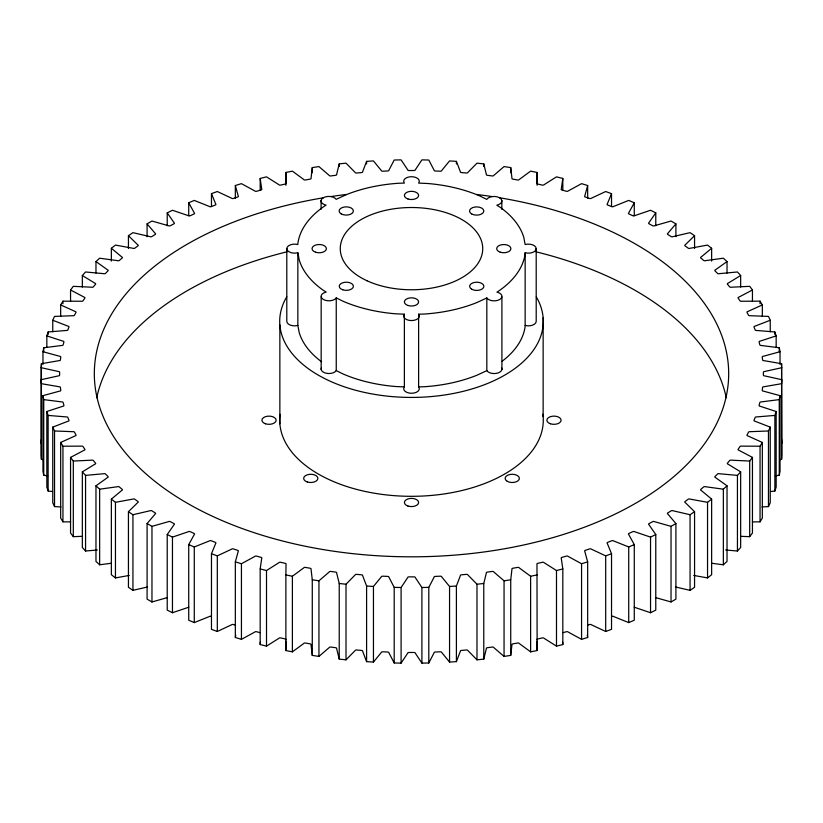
<?xml version="1.0" encoding="UTF-8"?>
<svg xmlns="http://www.w3.org/2000/svg" width="823" height="823" viewBox="0 0 823 823"><rect width="100%" height="100%" fill="white"/><g stroke="black" fill="none" stroke-linecap="round" stroke-linejoin="round"><path stroke-width="1.23" d="M502.195 361.194A113.975 65.809 0 0 0 525.136 326.474L525.156 325.455A7.819 4.516 0 0 0 536.205 321.351L536.205 248.639A7.819 4.516 0 0 1 525.156 252.754L525.136 253.772A113.975 65.809 0 0 1 498.203 291.352L496.907 292.134A7.819 4.516 0 0 1 499.674 299.541A7.819 4.516 0 0 1 486.825 297.947L477.083 302.463A113.975 65.809 0 0 1 424.061 314.047L418.619 314.191A7.819 4.516 0 0 1 411.5 320.569A7.819 4.516 0 0 1 404.381 314.191L395.493 313.789A113.975 65.809 0 0 1 343.109 301.28L336.247 297.905A7.819 4.516 0 0 1 323.408 299.5A7.819 4.516 0 0 1 326.175 292.083L322.585 289.809A113.975 65.809 0 0 1 299.233 259.986L297.844 252.754A7.819 4.516 0 0 1 286.795 248.639L286.795 321.34A7.819 4.516 0 0 0 297.844 325.455L299.233 332.687A113.975 65.809 0 0 0 321.598 361.791M285.982 641.138L285.879 650.54L292.391 651.857L303.708 643.535A1.348 0.782 0 0 1 305.395 643.02L310.158 643.874A1.348 0.782 0 0 1 311.053 644.841L312.277 655.396L318.943 656.425L329.149 647.639A1.348 0.782 0 0 1 330.774 647.063L335.619 647.701A1.348 0.782 0 0 1 336.648 648.627L339.23 659.1L346.01 659.84L355.052 650.643A1.348 0.782 0 0 1 356.596 649.985L361.513 650.417A1.348 0.782 0 0 1 362.655 651.302L366.595 661.63L373.447 662.083L381.265 652.516A1.348 0.782 0 0 1 382.726 651.795L387.684 652.011A1.348 0.782 0 0 1 388.94 652.845L394.196 662.978L401.099 663.122L407.652 653.246A1.348 0.782 0 0 1 409.01 652.474L413.99 652.474A1.348 0.782 0 0 1 415.348 653.246L421.901 663.122L428.804 662.978L434.06 652.845A1.348 0.782 0 0 1 435.316 652.011L440.274 651.795A1.348 0.782 0 0 1 441.735 652.516L449.553 662.083L456.405 661.63L460.345 651.302A1.348 0.782 0 0 1 461.487 650.417L466.404 649.985A1.348 0.782 0 0 1 467.948 650.643L476.99 659.84L483.77 659.1L486.352 648.627A1.348 0.782 0 0 1 487.381 647.701L492.226 647.063A1.348 0.782 0 0 1 493.851 647.639L504.057 656.425L510.723 655.396L511.947 644.841A1.348 0.782 0 0 1 512.842 643.874L517.605 643.02A1.348 0.782 0 0 1 519.292 643.535L530.609 651.857L537.121 650.54L537.018 641.138M286.106 639.564A1.348 0.782 0 0 0 285.252 638.957L280.622 637.907A1.348 0.782 0 0 0 278.863 638.339L266.508 646.148L260.181 644.553L260.181 568.94L261.704 558.405A1.348 0.782 0 0 0 261.066 557.366L256.581 556.111A1.348 0.782 0 0 0 254.77 556.471L241.437 563.734L235.337 561.872L238.207 551.42A1.348 0.782 0 0 0 237.703 550.361L233.393 548.92A1.348 0.782 0 0 0 231.551 549.198L217.313 555.864L211.47 553.745L215.688 543.447A1.348 0.782 0 0 0 215.328 542.367L211.213 540.742A1.348 0.782 0 0 0 209.33 540.948L194.279 546.976L188.724 544.61L194.269 534.528A1.348 0.782 0 0 0 194.043 533.427L190.154 531.637A1.348 0.782 0 0 0 188.251 531.761L172.46 537.121L167.223 534.518L174.054 524.704A1.348 0.782 0 0 0 173.972 523.603L170.33 521.648A1.348 0.782 0 0 0 168.417 521.679L151.967 526.35L147.091 523.531L155.166 514.036A1.348 0.782 0 0 0 155.238 512.935L151.854 510.826A1.348 0.782 0 0 0 149.94 510.785L132.935 514.725L128.439 511.7L137.719 502.586A1.348 0.782 0 0 0 137.925 501.485L134.828 499.242A1.348 0.782 0 0 0 132.925 499.108L115.457 502.308L111.362 499.108L121.804 490.415A1.348 0.782 0 0 0 122.154 489.325L119.345 486.949A1.348 0.782 0 0 0 117.473 486.743L99.645 489.181L95.972 485.807L107.504 477.587A1.348 0.782 0 0 0 107.998 476.517L105.509 474.027A1.348 0.782 0 0 0 103.657 473.739L85.561 475.396L82.341 471.877L94.912 464.182A1.348 0.782 0 0 0 95.53 463.133L93.369 460.551A1.348 0.782 0 0 0 91.569 460.18L73.309 461.055L70.552 457.403L84.08 450.274A1.348 0.782 0 0 0 84.841 449.255L83.02 446.58A1.348 0.782 0 0 0 81.271 446.138L62.949 446.22L60.665 442.455L75.088 435.933A1.348 0.782 0 0 0 75.973 434.945L74.502 432.209A1.348 0.782 0 0 0 72.815 431.684L54.534 430.974L52.754 427.127L67.97 421.242A1.348 0.782 0 0 0 68.978 420.306L67.877 417.498A1.348 0.782 0 0 0 66.262 416.911L48.125 415.42L46.839 411.5L62.774 406.284A1.348 0.782 0 0 0 63.906 405.389L63.165 402.55A1.348 0.782 0 0 0 61.632 401.891L43.732 399.618L42.961 395.657L59.534 391.151A1.348 0.782 0 0 0 60.779 390.308L60.398 387.448A1.348 0.782 0 0 0 58.958 386.717L41.407 383.683L41.15 379.701L58.258 375.916A1.348 0.782 0 0 0 59.606 375.134L59.606 372.253A1.348 0.782 0 0 0 58.258 371.471L41.15 367.686L41.407 363.704L58.958 360.669A1.348 0.782 0 0 0 60.398 359.939L60.779 357.079A1.348 0.782 0 0 0 59.534 356.236L42.961 351.719L43.732 347.769L61.632 345.495A1.348 0.782 0 0 0 63.165 344.837L63.906 341.987A1.348 0.782 0 0 0 62.774 341.103L46.839 335.887L48.125 331.967L66.262 330.476A1.348 0.782 0 0 0 67.877 329.889L68.978 327.081A1.348 0.782 0 0 0 67.97 326.145L52.754 320.26L54.534 316.413L72.815 315.703A1.348 0.782 0 0 0 74.502 315.178L75.973 312.431A1.348 0.782 0 0 0 75.088 311.454L60.665 304.932L62.949 301.167L81.271 301.249A1.348 0.782 0 0 0 83.02 300.806L84.841 298.132A1.348 0.782 0 0 0 84.08 297.113L70.552 289.984L73.309 286.332L91.569 287.206A1.348 0.782 0 0 0 93.369 286.836L95.53 284.244A1.348 0.782 0 0 0 94.912 283.205L82.341 275.51L85.561 271.981L103.657 273.648A1.348 0.782 0 0 0 105.509 273.359L107.998 270.87A1.348 0.782 0 0 0 107.504 269.8L95.972 261.58L99.645 258.206L117.473 260.644A1.348 0.782 0 0 0 119.345 260.438L122.154 258.062A1.348 0.782 0 0 0 121.804 256.971L111.362 248.279L115.457 245.079L132.925 248.268A1.348 0.782 0 0 0 134.828 248.145L137.925 245.902A1.348 0.782 0 0 0 137.719 244.801L128.439 235.687L132.935 232.662L149.94 236.602A1.348 0.782 0 0 0 151.854 236.561L155.238 234.452A1.348 0.782 0 0 0 155.166 233.351L147.091 223.856L151.967 221.037L168.417 225.708A1.348 0.782 0 0 0 170.33 225.739L173.972 223.784A1.348 0.782 0 0 0 174.054 222.683L167.223 212.869L172.46 210.266L188.251 215.626A1.348 0.782 0 0 0 190.154 215.749L194.043 213.959A1.348 0.782 0 0 0 194.269 212.859L188.724 202.777L194.279 200.411L209.33 206.439A1.348 0.782 0 0 0 211.213 206.645L215.328 205.02A1.348 0.782 0 0 0 215.688 203.939L211.47 193.642L217.313 191.522L231.551 198.189A1.348 0.782 0 0 0 233.393 198.466L237.703 197.026A1.348 0.782 0 0 0 238.207 195.967L235.337 185.514L241.437 183.652L254.77 190.915A1.348 0.782 0 0 0 256.581 191.275L261.066 190.02A1.348 0.782 0 0 0 261.704 188.981L260.181 178.447L266.508 176.852L278.863 184.661A1.348 0.782 0 0 0 280.622 185.093L285.252 184.043A1.348 0.782 0 0 0 286.023 183.035L285.879 172.46L292.391 171.143L303.708 179.465A1.348 0.782 0 0 0 305.395 179.98L310.158 179.126A1.348 0.782 0 0 0 311.053 178.159L312.277 167.604L318.943 166.575L329.149 175.361A1.348 0.782 0 0 0 330.774 175.937L335.619 175.299A1.348 0.782 0 0 0 336.648 174.373L339.23 163.9L346.01 163.16L355.052 172.357A1.348 0.782 0 0 0 356.596 173.015L361.513 172.583A1.348 0.782 0 0 0 362.655 171.698L366.595 161.37L373.447 160.917L381.265 170.484A1.348 0.782 0 0 0 382.726 171.205L387.684 170.989A1.348 0.782 0 0 0 388.94 170.155L394.196 160.022L401.099 159.878L407.652 169.754A1.348 0.782 0 0 0 409.01 170.526L413.99 170.526A1.348 0.782 0 0 0 415.348 169.754L421.901 159.878L428.804 160.022L434.06 170.155A1.348 0.782 0 0 0 435.316 170.989L440.274 171.205A1.348 0.782 0 0 0 441.735 170.484L449.553 160.917L456.405 161.37L460.345 171.698A1.348 0.782 0 0 0 461.487 172.583L466.404 173.015A1.348 0.782 0 0 0 467.948 172.357L476.99 163.16L483.77 163.9L486.352 174.373A1.348 0.782 0 0 0 487.381 175.299L492.226 175.937A1.348 0.782 0 0 0 493.851 175.361L504.057 166.575L510.723 167.604L511.947 178.159A1.348 0.782 0 0 0 512.842 179.126L517.605 179.98A1.348 0.782 0 0 0 519.292 179.465L530.609 171.143L537.121 172.46L536.977 183.035A1.348 0.782 0 0 0 537.748 184.043L542.378 185.093A1.348 0.782 0 0 0 544.137 184.661L556.492 176.852L562.819 178.447L562.819 189.979M260.181 644.553L260.294 642.187M562.819 178.447L561.296 188.981A1.348 0.782 0 0 0 561.934 190.02L566.419 191.275A1.348 0.782 0 0 0 568.23 190.915L581.563 183.652L587.663 185.514L587.663 198.333M41.15 443.299L41.407 439.317M779.659 459.697L781.593 459.296L781.85 455.314L781.593 363.704L764.042 360.669A1.348 0.782 0 0 1 762.602 359.939L762.221 357.079A1.348 0.782 0 0 1 763.466 356.236L780.039 351.719L779.268 347.769L761.368 345.495A1.348 0.782 0 0 1 759.835 344.837L759.094 341.987A1.348 0.782 0 0 1 760.226 341.103L776.161 335.887L774.875 331.967L756.738 330.476A1.348 0.782 0 0 1 755.123 329.889L754.022 327.081A1.348 0.782 0 0 1 755.03 326.145L770.246 320.26L768.466 316.413L750.185 315.703A1.348 0.782 0 0 1 748.498 315.178L747.027 312.431A1.348 0.782 0 0 1 747.912 311.454L762.335 304.932L760.051 301.167L741.729 301.249A1.348 0.782 0 0 1 739.98 300.806L738.159 298.132A1.348 0.782 0 0 1 738.92 297.113L752.448 289.984L749.691 286.332L731.431 287.206A1.348 0.782 0 0 1 729.631 286.836L727.47 284.244A1.348 0.782 0 0 1 728.088 283.205L740.659 275.51L737.439 271.981L719.343 273.648A1.348 0.782 0 0 1 717.491 273.359L715.002 270.87A1.348 0.782 0 0 1 715.496 269.8L727.028 261.58L723.355 258.206L705.527 260.644A1.348 0.782 0 0 1 703.655 260.438L700.846 258.062A1.348 0.782 0 0 1 701.196 256.971L711.638 248.279L707.543 245.079L690.075 248.268A1.348 0.782 0 0 1 688.172 248.145L685.075 245.902A1.348 0.782 0 0 1 685.281 244.801L694.561 235.687L690.065 232.662L673.06 236.602A1.348 0.782 0 0 1 671.146 236.561L667.762 234.452A1.348 0.782 0 0 1 667.834 233.351L675.909 223.856L671.033 221.037L654.583 225.708A1.348 0.782 0 0 1 652.67 225.739L649.028 223.784A1.348 0.782 0 0 1 648.946 222.683L655.777 212.869L650.54 210.266L634.749 215.626A1.348 0.782 0 0 1 632.846 215.749L628.957 213.959A1.348 0.782 0 0 1 628.731 212.859L634.276 202.777L628.721 200.411L613.67 206.439A1.348 0.782 0 0 1 611.787 206.645L607.672 205.02A1.348 0.782 0 0 1 607.312 203.939L611.53 193.642L605.687 191.522L591.449 198.189A1.348 0.782 0 0 1 589.607 198.466L585.297 197.026A1.348 0.782 0 0 1 584.793 195.967L587.663 185.514M537.121 650.54L536.977 564.352A1.348 0.782 0 0 1 537.748 563.344L542.378 562.284A1.348 0.782 0 0 1 544.137 562.726L556.492 570.534L562.819 568.94L561.296 558.405A1.348 0.782 0 0 1 561.934 557.366L566.419 556.111A1.348 0.782 0 0 1 568.23 556.471L581.563 563.734L587.663 561.872L584.793 551.42A1.348 0.782 0 0 1 585.297 550.361L589.607 548.92A1.348 0.782 0 0 1 591.449 549.198L605.687 555.864L611.53 553.745L607.312 543.447A1.348 0.782 0 0 1 607.672 542.367L611.787 540.742A1.348 0.782 0 0 1 613.67 540.948L628.721 546.976L634.276 544.61L628.731 534.528A1.348 0.782 0 0 1 628.957 533.427L632.846 531.637A1.348 0.782 0 0 1 634.749 531.761L650.54 537.121L655.777 534.518L648.946 524.704A1.348 0.782 0 0 1 649.028 523.603L652.67 521.648A1.348 0.782 0 0 1 654.583 521.679L671.033 526.35L675.909 523.531L667.834 514.036A1.348 0.782 0 0 1 667.762 512.935L671.146 510.826A1.348 0.782 0 0 1 673.06 510.785L690.065 514.725L694.561 511.7L685.281 502.586A1.348 0.782 0 0 1 685.075 501.485L688.172 499.242A1.348 0.782 0 0 1 690.075 499.108L707.543 502.308L711.638 499.108L701.196 490.415A1.348 0.782 0 0 1 700.846 489.325L703.655 486.949A1.348 0.782 0 0 1 705.527 486.743L723.355 489.181L727.028 485.807L715.496 477.587A1.348 0.782 0 0 1 715.002 476.517L717.491 474.027A1.348 0.782 0 0 1 719.343 473.739L737.439 475.396L740.659 471.877L728.088 464.182A1.348 0.782 0 0 1 727.47 463.133L729.631 460.551A1.348 0.782 0 0 1 731.431 460.18L749.691 461.055L752.448 457.403L738.92 450.274A1.348 0.782 0 0 1 738.159 449.255L739.98 446.58A1.348 0.782 0 0 1 741.729 446.138L760.051 446.22L762.335 442.455L747.912 435.933A1.348 0.782 0 0 1 747.027 434.945L748.498 432.209A1.348 0.782 0 0 1 750.185 431.684L768.466 430.974L770.246 427.127L755.03 421.242A1.348 0.782 0 0 1 754.022 420.306L755.123 417.498A1.348 0.782 0 0 1 756.738 416.911L774.875 415.42L776.161 411.5L760.226 406.284A1.348 0.782 0 0 1 759.094 405.389L759.835 402.55A1.348 0.782 0 0 1 761.368 401.891L779.268 399.618L780.039 395.657L763.466 391.151A1.348 0.782 0 0 1 762.221 390.308L762.602 387.448A1.348 0.782 0 0 1 764.042 386.717L781.593 383.683L781.85 379.701L764.742 375.916A1.348 0.782 0 0 1 763.394 375.134L763.394 372.253A1.348 0.782 0 0 1 764.742 371.471L781.85 367.686M259.945 632.661L256.581 631.725A1.348 0.782 0 0 0 254.77 632.085L241.437 639.348L235.337 637.486L235.748 635.119M775.307 475.869L779.268 475.231L780.039 471.281L780.039 395.657M510.723 655.396L510.723 579.783L511.947 569.228A1.348 0.782 0 0 1 512.842 568.251L517.605 567.407A1.348 0.782 0 0 1 519.292 567.921L530.609 576.244L537.121 574.927M770.853 491.496L774.875 491.033L776.161 487.113L776.161 411.5M483.77 659.1L483.77 583.486L486.352 573.014A1.348 0.782 0 0 1 487.381 572.088L492.226 571.44A1.348 0.782 0 0 1 493.851 572.026L504.057 580.812L510.723 579.783M762.016 506.947L768.466 506.587L770.246 502.74L770.246 427.127M456.405 661.63L456.405 586.017L460.345 575.689A1.348 0.782 0 0 1 461.487 574.804L466.404 574.372A1.348 0.782 0 0 1 467.948 575.03L476.99 584.227L476.99 659.84M752.397 521.895L760.051 521.833L762.335 518.068L762.335 442.455M428.804 662.978L428.804 587.365L434.06 577.232A1.348 0.782 0 0 1 435.316 576.398L440.274 576.182A1.348 0.782 0 0 1 441.735 576.902L449.553 586.47L449.553 662.083M740.865 536.339L749.691 536.668L752.448 533.016L752.448 457.403M401.099 663.122L401.099 587.509L407.652 577.633A1.348 0.782 0 0 1 409.01 576.861L413.99 576.861A1.348 0.782 0 0 1 415.348 577.633L421.901 587.509L421.901 663.122M725.711 550.001L737.439 551.019L740.659 547.49L740.659 471.877M373.447 662.083L373.447 586.47L381.265 576.902A1.348 0.782 0 0 1 382.726 576.182L387.684 576.398A1.348 0.782 0 0 1 388.94 577.232L394.196 587.365L394.196 662.978M711.792 563.271L723.355 564.794L727.028 561.42L727.028 485.807M346.01 659.84L346.01 584.227L355.052 575.03A1.348 0.782 0 0 1 356.596 574.372L361.513 574.804A1.348 0.782 0 0 1 362.655 575.689L366.595 586.017L366.595 661.63M693.748 575.442L707.543 577.921L711.638 574.721L711.638 499.108M260.181 568.94L266.508 570.534L278.863 562.726A1.348 0.782 0 0 1 280.622 562.284L285.252 563.344A1.348 0.782 0 0 1 286.023 564.352L285.879 574.927L292.391 576.244L303.708 567.921A1.348 0.782 0 0 1 305.395 567.407L310.158 568.251A1.348 0.782 0 0 1 311.053 569.228L312.277 579.783L318.943 580.812L329.149 572.026A1.348 0.782 0 0 1 330.774 571.44L335.619 572.088A1.348 0.782 0 0 1 336.648 573.014L339.23 583.486L339.23 659.1M675.446 586.974L690.065 590.338L694.561 587.313L694.561 511.7M655.736 597.632L671.033 601.963L675.909 599.144L675.909 523.531M634.183 607.137A1.348 0.782 0 0 1 634.749 607.374L650.54 612.734L655.777 610.131L655.777 534.518M501.783 368.107A7.819 4.516 0 0 1 496.351 373.385A7.819 4.516 0 0 1 486.825 370.648L477.083 375.165A113.975 65.809 0 0 1 424.061 386.748L418.619 386.903A7.819 4.516 0 0 1 411.5 393.271A7.819 4.516 0 0 1 404.381 386.903L395.493 386.501A113.975 65.809 0 0 1 343.109 373.992L336.247 370.607A7.819 4.516 0 0 1 326.721 373.344A7.819 4.516 0 0 1 321.289 368.066M611.787 616.355A1.348 0.782 0 0 1 613.67 616.561L628.721 622.589L634.276 620.223L634.276 544.61M211.47 553.745L211.47 629.358L217.313 631.478L231.551 624.811A1.348 0.782 0 0 1 233.393 624.534L235.553 625.254M587.447 625.254L589.607 624.534A1.348 0.782 0 0 1 591.449 624.811L605.687 631.478L611.53 629.358L611.53 553.745M188.724 544.61L188.724 620.223L194.279 622.589L209.33 616.561A1.348 0.782 0 0 1 211.213 616.355M563.055 632.661L566.419 631.725A1.348 0.782 0 0 1 568.23 632.085L581.563 639.348L587.663 637.486L587.663 561.872M167.223 534.518L167.223 610.131L172.46 612.734L188.251 607.374A1.348 0.782 0 0 1 188.817 607.137M167.264 597.632L151.967 601.963L147.091 599.144L147.091 523.531M536.894 639.564A1.348 0.782 0 0 1 537.748 638.957L542.378 637.907A1.348 0.782 0 0 1 544.137 638.339L556.492 646.148L562.819 644.553L562.819 568.94M147.554 586.974L132.935 590.338L128.439 587.313L128.439 511.7M129.252 575.442L115.457 577.921L111.362 574.721L111.362 499.108M111.208 563.271L99.645 564.794L95.972 561.42L95.972 485.807M476.99 584.227L483.77 583.486M97.289 550.001L85.561 551.019L82.341 547.49L82.341 471.877M449.553 586.47L456.405 586.017M82.135 536.339L73.309 536.668L70.552 533.016L70.552 457.403M421.901 587.509L428.804 587.365M70.603 521.895L62.949 521.833L60.665 518.068L60.665 442.455M394.196 587.365L401.099 587.509M60.984 506.947L54.534 506.587L52.754 502.74L52.754 427.127M366.595 586.017L373.447 586.47M339.23 583.486L346.01 584.227M46.839 411.5L46.839 487.113L48.125 491.033L52.147 491.496M42.961 395.657L42.961 471.281L43.732 475.231L47.693 475.869M41.15 367.686L41.15 455.314L41.407 459.296L43.341 459.697M587.252 635.119L587.663 637.486M781.593 439.317L781.85 443.299M562.706 642.187L562.819 644.553M781.593 363.704L781.593 459.296M780.039 351.719L780.039 364.538M779.268 347.769L779.268 351.606M779.268 399.618L779.268 475.231M776.161 335.887L776.161 347.419M774.875 331.967L774.875 334.529M774.875 415.42L774.875 491.033M770.246 320.26L770.246 331.792M768.466 430.974L768.466 506.587M762.335 304.932L762.335 316.464M760.051 301.167L760.051 303.728M760.051 446.22L760.051 521.833M752.448 289.984L752.448 301.516M749.691 461.055L749.691 536.668M740.659 275.51L740.659 287.042M737.439 475.396L737.439 551.019M727.028 261.58L727.028 273.113M723.355 489.181L723.355 564.794M711.638 248.279L711.638 261.097M707.543 502.308L707.543 577.921M694.561 235.687L694.561 248.495M690.065 514.725L690.065 590.338M675.909 223.856L675.909 236.674M671.033 526.35L671.033 601.963M655.777 212.869L655.777 225.687M650.54 537.121L650.54 612.734M634.276 202.777L634.276 215.595M628.721 546.976L628.721 622.589M611.53 193.642L611.53 206.46M605.687 555.864L605.687 631.478M581.563 563.734L581.563 639.348M556.492 570.534L556.492 646.148M543.139 317.729L543.139 416.603M537.121 172.46L537.121 185.278M530.609 576.244L530.609 651.857M525.156 252.754L525.156 325.455M510.723 167.604L510.723 172.727M504.057 580.812L504.057 656.425M501.835 200.431L501.835 209.361M501.907 296.897L501.907 369.599M486.825 297.947L486.825 370.648M483.77 163.9L483.77 166.462M456.405 161.37L456.405 163.931M418.619 314.191L418.619 386.903M404.381 314.191L404.381 386.903M366.595 161.37L366.595 163.931M339.23 163.9L339.23 166.462M336.247 297.905L336.247 370.607M321.093 200.39L321.093 209.309M321.165 296.846L321.165 369.558M318.943 580.812L318.943 656.425M312.277 167.604L312.277 172.727M312.277 579.783L312.277 655.396M297.844 252.754L297.844 325.455M292.391 576.244L292.391 651.857M285.879 172.46L285.879 185.278M285.879 574.927L285.879 650.54M279.861 324.962L279.861 423.845M266.508 570.534L266.508 646.148M260.181 178.447L260.181 189.979M241.437 563.734L241.437 639.348M235.337 185.514L235.337 198.333M235.337 561.872L235.337 637.486M217.313 555.864L217.313 631.478M211.47 193.642L211.47 206.46M194.279 546.976L194.279 622.589M188.724 202.777L188.724 215.595M172.46 537.121L172.46 612.734M167.223 212.869L167.223 225.687M151.967 526.35L151.967 601.963M147.091 223.856L147.091 236.674M132.935 514.725L132.935 590.338M128.439 235.687L128.439 248.495M115.457 502.308L115.457 577.921M111.362 248.279L111.362 261.097M99.645 489.181L99.645 564.794M95.972 261.58L95.972 273.113M85.561 475.396L85.561 551.019M82.341 275.51L82.341 287.042M73.309 461.055L73.309 536.668M70.552 289.984L70.552 301.516M62.949 301.167L62.949 303.728M62.949 446.22L62.949 521.833M60.665 304.932L60.665 316.464M54.534 430.974L54.534 506.587M52.754 320.26L52.754 331.792M48.125 331.967L48.125 334.529M48.125 415.42L48.125 491.033M46.839 335.887L46.839 347.419M43.732 347.769L43.732 351.606M43.732 399.618L43.732 475.231M42.961 351.719L42.961 364.538M41.407 363.704L41.407 459.296M499.51 197.757A317.184 183.128 0 0 1 670.138 479.696A317.184 183.128 0 0 1 152.862 479.696A317.184 183.128 0 0 1 323.49 197.757M331.083 196.553A317.184 183.128 0 0 1 346.421 194.465M476.579 194.465A317.184 183.128 0 0 1 491.917 196.553M542.871 414.216A131.783 76.086 0 0 1 411.562 496.31A131.783 76.086 0 0 1 280.118 414.288M536.308 296.918A131.783 76.086 0 0 1 411.335 397.427A131.783 76.086 0 0 1 286.795 296.733M96.713 397.756A317.184 183.128 0 0 1 287.011 251.797M535.989 251.797A317.184 183.128 0 0 1 726.287 397.756M286.795 248.639A7.819 4.516 0 0 1 297.844 244.524L297.864 243.505A113.975 65.809 0 0 1 324.797 205.925L326.093 205.153A7.819 4.516 0 0 1 323.326 197.736A7.819 4.516 0 0 1 336.175 199.331L345.917 194.825A113.975 65.809 0 0 1 398.939 183.241L404.381 183.087A7.819 4.516 0 0 1 411.5 176.708A7.819 4.516 0 0 1 418.619 183.087L427.507 183.488A113.975 65.809 0 0 1 479.891 195.997L486.753 199.382A7.819 4.516 0 0 1 499.592 197.777A7.819 4.516 0 0 1 496.825 205.194L500.415 207.468A113.975 65.809 0 0 1 523.767 237.291L525.156 244.524A7.819 4.516 0 0 1 536.205 248.639M265.469 423.783A7.119 4.115 0 0 0 276.147 420.224A7.119 4.115 0 0 0 265.469 416.664A7.119 4.115 0 0 0 265.469 423.783M550.412 423.783A7.119 4.115 0 0 0 561.101 420.224A7.119 4.115 0 0 0 550.412 416.664A7.119 4.115 0 0 0 550.412 423.783M507.205 481.301A7.119 4.115 0 0 0 519.128 479.449A7.119 4.115 0 0 0 510.404 474.418A7.119 4.115 0 0 0 507.205 481.301M407.941 506.042A7.119 4.115 0 0 0 418.619 502.483A7.119 4.115 0 0 0 407.941 498.923A7.119 4.115 0 0 0 407.941 506.042M307.195 481.949A7.119 4.115 0 0 0 317.884 478.389A7.119 4.115 0 0 0 307.195 474.83A7.119 4.115 0 0 0 307.195 481.949M366.976 280.746A71.241 41.129 0 0 0 481.918 254.842A71.241 41.129 0 0 0 385.596 210.328A71.241 41.129 0 0 0 366.976 280.746M471.641 213.918A7.119 4.115 0 0 0 483.554 212.077A7.119 4.115 0 0 0 474.83 207.036A7.119 4.115 0 0 0 471.641 213.918M407.941 198.981A7.109 4.105 0 0 0 418.609 195.421A7.109 4.105 0 0 0 407.941 191.872A7.109 4.105 0 0 0 407.941 198.981M341.206 213.877A7.119 4.115 0 0 0 353.129 212.025A7.119 4.115 0 0 0 344.405 206.995A7.119 4.115 0 0 0 341.206 213.877M315.621 252.229A7.181 4.146 0 0 0 326.392 248.639A7.181 4.146 0 0 0 315.621 245.048A7.181 4.146 0 0 0 315.621 252.229M342.779 289.809A7.078 4.084 0 0 0 353.396 286.27A7.078 4.084 0 0 0 342.779 282.731A7.078 4.084 0 0 0 342.779 289.809M407.941 305.487A7.119 4.115 0 0 0 418.619 301.918A7.119 4.115 0 0 0 407.941 298.358A7.119 4.115 0 0 0 407.941 305.487M471.713 289.223A7.119 4.115 0 0 0 483.636 287.381A7.119 4.115 0 0 0 474.912 282.34A7.119 4.115 0 0 0 471.713 289.223M500.23 252.198A7.119 4.115 0 0 0 510.908 248.639A7.119 4.115 0 0 0 500.23 245.079A7.119 4.115 0 0 0 500.23 252.198"/></g></svg>
